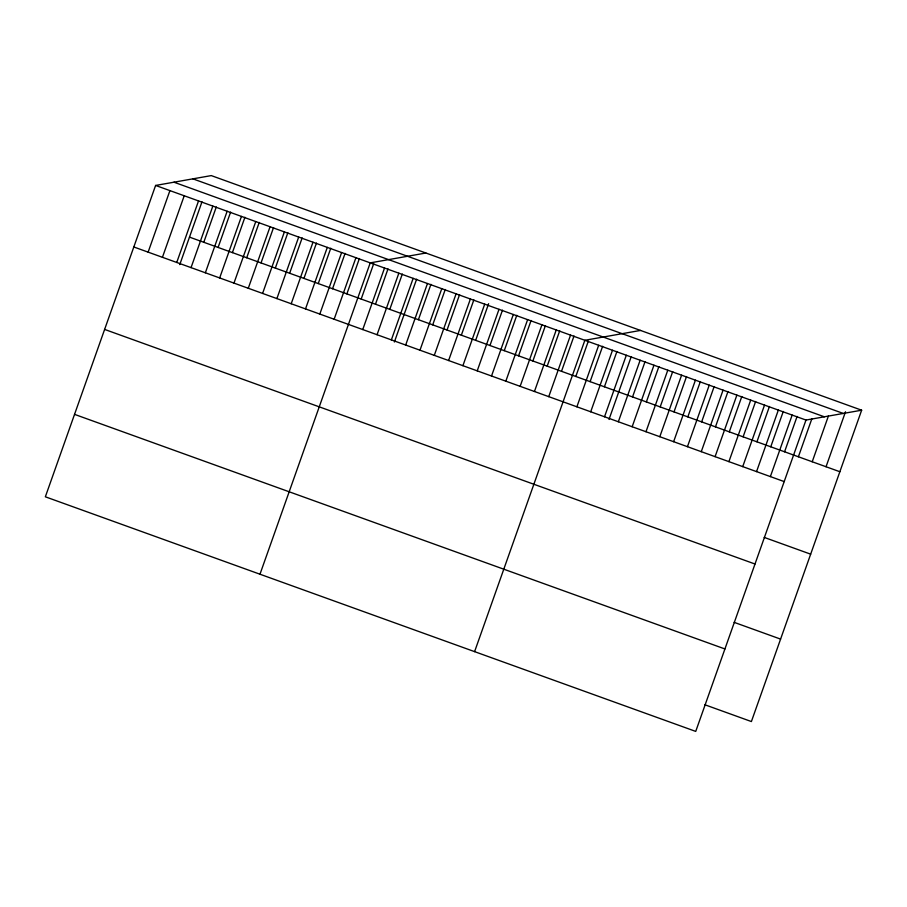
<?xml version="1.0" encoding="UTF-8"?>
<svg xmlns="http://www.w3.org/2000/svg" width="907" height="907" viewBox="0 0 907 907"><rect width="100%" height="100%" fill="white"/><g stroke="black" fill="none" stroke-linecap="round" stroke-linejoin="round"><path stroke-width="1.36" d="M861.65 410.202L211.274 175.595L155.607 185.447L45.35 496.798L695.726 731.405L805.983 420.054L861.65 410.202L751.393 721.553L704.909 704.773M148.124 252.146L169.915 190.617M162.432 257.305L184.223 195.776M176.74 262.463L198.531 200.935M179.756 264.606L202 201.785M191.048 267.622L212.839 206.093M203.792 242.282L216.308 206.943M205.356 272.792L227.147 211.263M218.099 247.452L230.616 212.102M219.664 277.95L241.455 216.422M232.407 252.611L244.924 217.261M233.972 283.109L255.763 221.58M246.715 257.769L259.232 222.419M248.28 288.267L270.071 226.739M261.023 262.928L273.54 227.589M262.588 293.437L284.379 231.909M275.331 268.098L287.848 232.748M276.896 298.596L298.686 237.067M289.639 273.256L302.156 237.906M291.204 303.754L312.994 242.226M303.947 278.415L316.464 243.065M305.512 308.913L327.302 247.384M318.255 283.574L330.772 248.235M319.82 314.071L341.61 252.554M332.563 288.732L345.079 253.393M334.139 319.241L355.918 257.713M346.871 293.902L359.387 258.552M259.98 574.222L370.226 262.871L425.893 253.019M361.179 299.061L373.695 263.71M362.755 329.558L384.534 268.03M375.487 304.219L388.003 268.88M377.063 334.717L398.842 273.188M389.795 309.378L402.311 274.039M391.37 339.887L413.15 278.358M394.375 342.018L416.619 279.197M405.678 345.045L427.469 283.517M418.41 319.706L430.927 284.356M419.986 350.204L441.777 288.675M432.718 324.865L445.246 289.514M434.294 355.363L456.085 293.834M447.038 330.023L459.554 294.684M448.602 360.533L470.393 299.004M461.346 335.193L473.862 299.843M462.91 365.691L484.701 304.162M475.653 340.352L488.635 303.698M477.218 370.85L499.009 309.321M489.961 345.51L502.478 310.16M491.526 376.008L513.317 314.48M504.269 350.669L516.786 315.33M505.834 381.178L527.625 319.649M518.577 355.839L531.094 320.488M520.142 386.337L541.933 324.808M532.885 360.997L545.402 325.647M534.45 391.495L556.24 329.967M547.193 366.156L559.71 330.806M548.758 396.654L570.548 335.125M561.501 371.314L574.018 335.975M474.599 651.634L584.856 340.284L640.523 330.431M575.809 376.473L588.326 341.134M576.886 406.801L598.677 345.272M590.117 381.643L602.633 346.293M590.706 411.789L612.497 350.261M604.425 386.801L616.941 351.451M604.527 416.778L626.318 355.249M609.005 419.442L631.249 356.61M618.347 421.755L640.138 360.226M632.553 396.949L645.07 361.598M632.168 426.743L653.958 365.215M646.374 401.937L658.89 366.587M645.988 431.732L667.779 370.203M660.194 406.914L672.711 371.575M659.808 436.709L681.599 375.181M674.014 411.903L686.531 376.552M673.629 441.698L695.42 380.169M687.835 416.891L700.351 381.541M687.449 446.686L709.24 385.158M701.655 421.868L714.172 386.529M701.27 451.675L723.06 390.146M715.476 426.857L727.992 391.507M715.09 456.652L736.881 395.123M729.296 431.845L741.813 396.495M728.911 461.64L750.701 400.112M743.116 436.834L755.633 401.484M742.731 466.629L764.522 405.1M756.937 441.811L769.453 406.472M756.551 471.606L778.342 410.077M770.757 446.8L783.274 411.449M770.372 476.594L792.162 415.066M784.578 451.788L797.094 416.438M798.398 456.765L811.844 418.807M812.218 461.754L828.442 415.939M826.039 466.742L845.517 411.755M192.896 178.849L843.283 413.445M173.974 182.205L824.35 416.801M155.607 185.447L805.983 420.054M189.484 237.124L839.859 471.731M133.817 246.976L784.192 481.583M764.182 537.398L810.665 554.166M104.622 329.422L754.998 564.018M734.103 622.338L780.587 639.106M74.544 414.363L724.92 648.958"/></g></svg>
